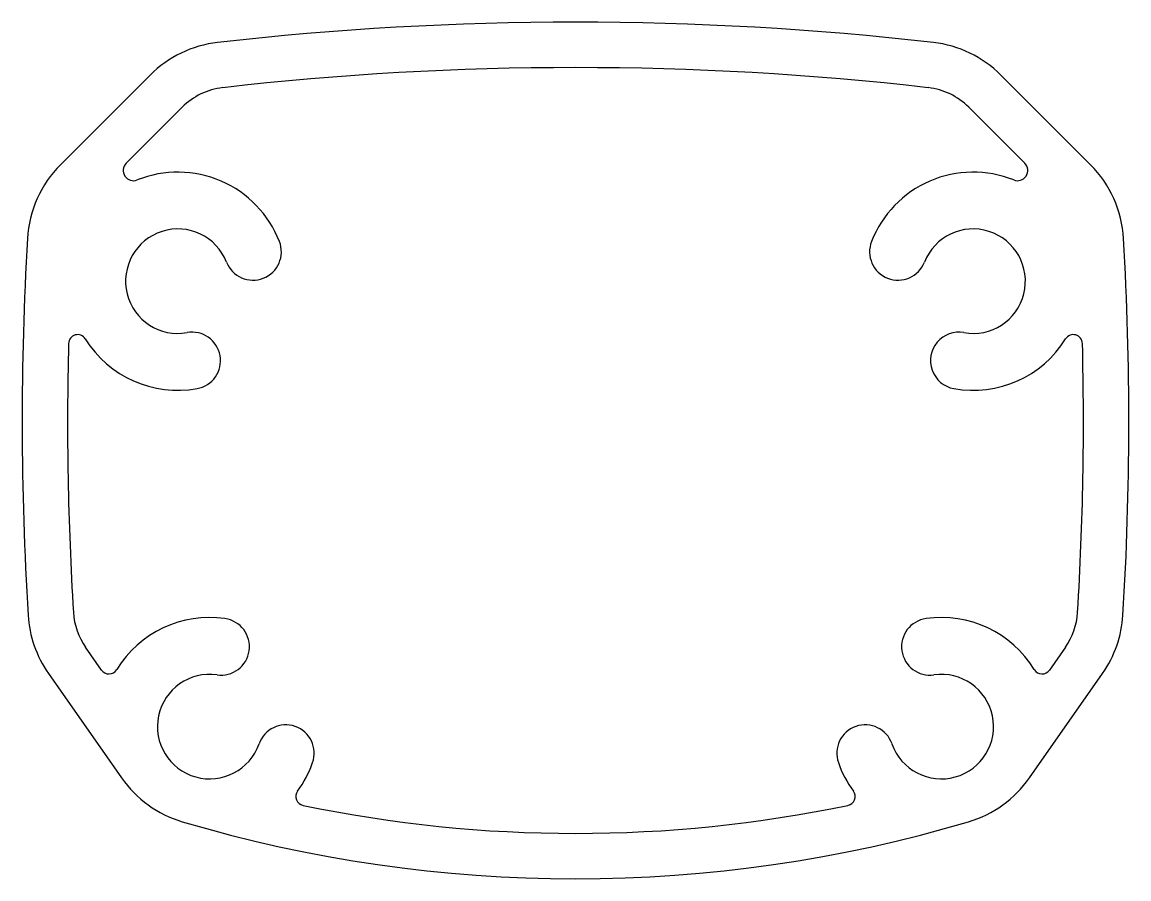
# Model space of a CAD drawing. Extents: x 2050.5 to 2099.2, y 1826.2 to 1863.9.
import ezdxf

# ---------------------------------------------------------------- set-up
doc = ezdxf.new("R2010")
doc.units = 0
doc.layers.get('0').update_dxf_attribs({"linetype": 'CONTINUOUS'})

msp = doc.modelspace()

# ---------------------------------------------------------------- linework, layer by layer
for p, q in [((2056.158, 1861.603), (2052.212, 1857.657)), ((2097.546, 1857.657), (2093.601, 1861.603)), ((2055.106, 1857.723), (2057.572, 1860.189)), ((2092.186, 1860.189), (2094.653, 1857.723)), ((2054.019, 1835.421), (2053.319, 1836.421)), ((2096.44, 1836.421), (2095.74, 1835.421)), ((2051.68, 1835.274), (2054.903, 1830.672)), ((2094.856, 1830.672), (2098.078, 1835.274))]:
    msp.add_line(p, q)
for centre, radius, start, end in [((2074.879, 1725.132), 138.8, 83.48305, 96.51695), ((2059.693, 1858.068), 5, 96.5169, 135), ((2090.065, 1858.068), 5, 45, 83.4831), ((2074.879, 1725.132), 136.8, 83.48305, 96.51695), ((2059.693, 1858.068), 3, 96.5169, 135), ((2090.065, 1858.068), 3, 45, 83.4831), ((2055.748, 1854.122), 5, 135, 176.7087), ((2055.424, 1857.404), 0.45, 135, 291.8651), ((2057.379, 1852.532), 4.8, 21.3678, 111.8651), ((2092.379, 1852.532), 4.8, 68.1349, 158.6322), ((2094.334, 1857.404), 0.45, 248.1349, 45), ((2094.011, 1854.122), 5, 3.2913, 45), ((2057.379, 1852.532), 2.3, 21.3678, 280.1346), ((2092.379, 1852.532), 2.3, 259.8654, 158.6322), ((2190.525, 1846.371), 140, 176.70871, 183.49485), ((1959.234, 1846.371), 140, 356.50515, 3.29129), ((2060.685, 1853.826), 1.25, 201.3678, 21.3678), ((2089.073, 1853.826), 1.25, 158.6322, 338.6322), ((2052.967, 1849.78), 0.4, 31.9546, 178.5804), ((2057.379, 1852.532), 4.8, 211.9546, 280.1346), ((2058.004, 1849.037), 1.25, 280.1346, 100.1346), ((2091.755, 1849.037), 1.25, 79.8654, 259.8654), ((2092.379, 1852.532), 4.8, 259.8654, 328.0454), ((2096.791, 1849.78), 0.4, 1.4196, 148.0454), ((2190.525, 1846.371), 138, 178.58043, 183.49485), ((1959.234, 1846.371), 138, 356.50515, 1.41957), ((2055.776, 1838.142), 5, 183.4948, 215), ((2055.776, 1838.142), 3, 183.4948, 215), ((2093.982, 1838.142), 3, 325, 356.5052), ((2093.982, 1838.142), 5, 325, 356.5052), ((2058.779, 1832.932), 4.8, 81.9453, 148.4816), ((2059.277, 1836.447), 1.25, 261.9453, 81.9453), ((2090.482, 1836.447), 1.25, 98.0547, 278.0547), ((2090.979, 1832.932), 4.8, 31.5184, 98.0547), ((2054.346, 1835.651), 0.4, 215, 328.4816), ((2095.412, 1835.651), 0.4, 211.5184, 325), ((2058.779, 1832.932), 2.3, 81.9453, 340.7121), ((2090.979, 1832.932), 2.3, 199.2879, 98.0547), ((2062.13, 1831.759), 1.25, 340.7121, 160.7121), ((2087.629, 1831.759), 1.25, 19.2879, 199.2879), ((2058.779, 1832.932), 4.8, 323.7669, 340.7121), ((2090.979, 1832.932), 4.8, 199.2879, 216.2331), ((2058.998, 1833.54), 5, 215, 253.465), ((2090.76, 1833.54), 5, 286.535, 325), ((2062.974, 1829.859), 0.4, 143.7669, 258.2371), ((2086.785, 1829.859), 0.4, 281.7629, 36.2331), ((2074.879, 1887.032), 58.8, 258.2371, 281.7629), ((2074.879, 1887.032), 60.8, 253.46496, 286.53504)]:
    msp.add_arc(centre, radius, start, end)

doc.saveas('drawing.dxf')
